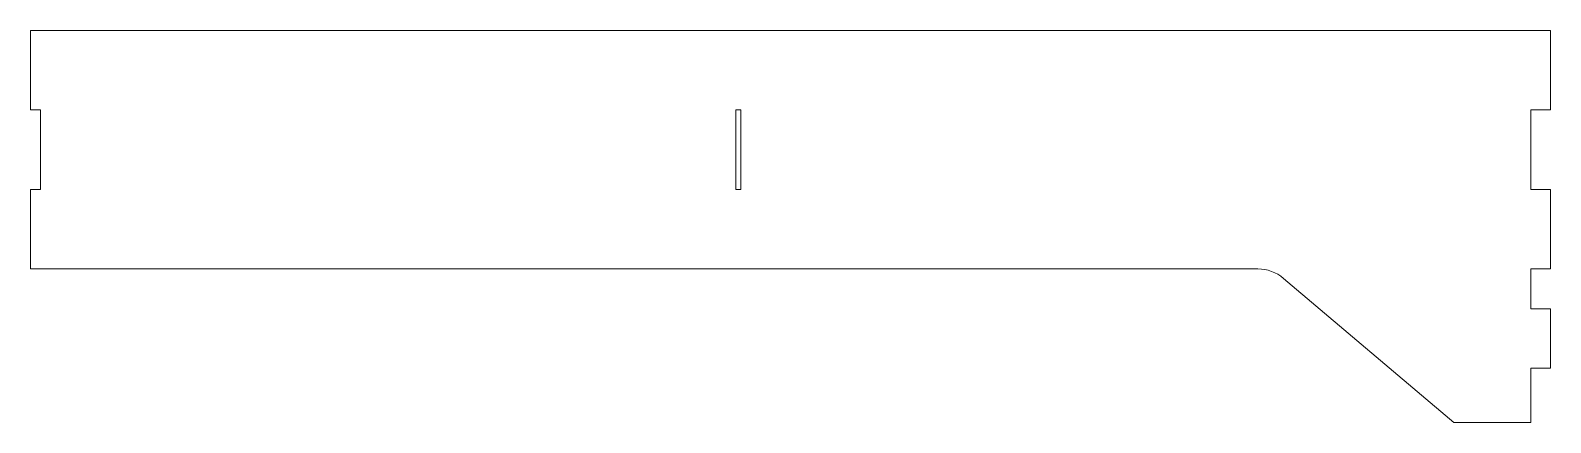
# Model space of a CAD drawing. Header units: millimetres. Extents: x 592 to 1078, y 623 to 749.
import ezdxf

# ---------------------------------------------------------------- set-up
doc = ezdxf.new("R2010")
doc.units = ezdxf.units.MM

msp = doc.modelspace()

# ---------------------------------------------------------------- linework, layer by layer
at = {"color": 1, "linetype": 'Continuous', "lineweight": 15}
for p, q in [((1078.19, 748.77), (592.42, 748.77)), ((592.42, 748.77), (592.42, 723.37)), ((1078.19, 723.37), (1078.19, 748.77)), ((592.42, 723.37), (595.59, 723.37)), ((595.59, 723.37), (595.59, 697.97)), ((817.84, 697.97), (817.84, 723.37)), ((817.84, 723.37), (819.43, 723.37)), ((819.43, 723.37), (819.43, 697.97)), ((1071.84, 697.97), (1071.84, 723.37)), ((1071.84, 723.37), (1078.19, 723.37)), ((595.59, 697.97), (592.42, 697.97)), ((592.42, 697.97), (592.42, 672.57)), ((819.43, 697.97), (817.84, 697.97)), ((1078.19, 697.97), (1071.84, 697.97)), ((1078.19, 672.57), (1078.19, 697.97)), ((592.42, 672.57), (984.64, 672.57)), ((1071.84, 672.57), (1071.84, 659.87)), ((1071.84, 672.57), (1078.19, 672.57)), ((1047.25, 623.47), (992.84, 669.56)), ((1071.84, 659.87), (1078.19, 659.87)), ((1078.19, 640.82), (1078.19, 659.87)), ((1071.84, 640.82), (1071.84, 623.47)), ((1078.19, 640.82), (1071.84, 640.82)), ((1071.84, 623.47), (1047.25, 623.47))]:
    msp.add_line(p, q, dxfattribs=at)
msp.add_arc((984.64, 659.87), 12.7, 49.7287, 90, dxfattribs=at)

doc.saveas('drawing.dxf')
